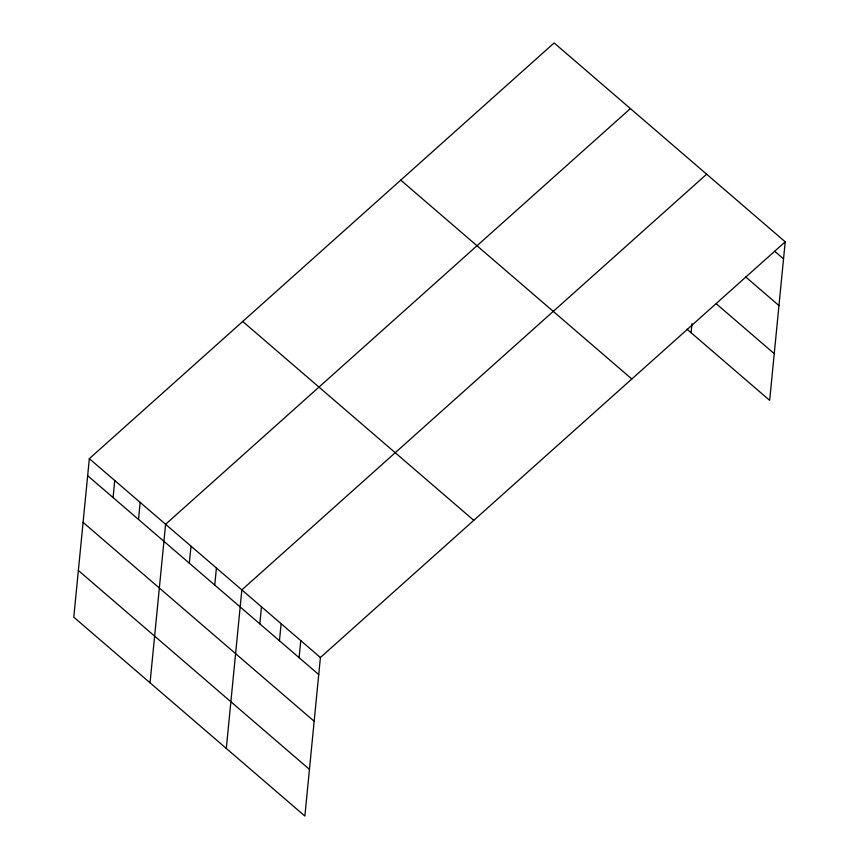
<?xml version="1.0" encoding="UTF-8"?>
<svg xmlns="http://www.w3.org/2000/svg" width="859" height="859" viewBox="0 0 859 859"><rect width="100%" height="100%" fill="white"/><g stroke="black" fill="none" stroke-linecap="round" stroke-linejoin="round"><path stroke-width="1.29" d="M89.336 458.652L73.788 617.181L304.87 816.05L320.407 657.511L785.212 241.819L554.13 42.95L89.336 458.652L320.407 657.511M113.077 497.576L114.752 480.525M138.503 519.448L140.167 502.397M150.046 682.808L165.594 524.28L630.388 108.578M189.334 563.203L191.009 546.152M214.75 585.076L216.425 568.024M226.304 748.436L241.841 589.897L706.646 174.205M259.815 623.859L261.49 606.808M279.454 640.76L281.129 623.709M299.093 657.661L300.768 640.61M691.098 332.734L691.989 323.66M785.212 241.819L769.664 400.348L687.028 329.233M774.7 251.257L783.537 258.87M745.569 276.823L778.963 305.557M716.299 303.796L774.249 353.661M400.745 180.132L631.827 379.002M242.721 321.47L473.792 520.339M87.661 475.703L318.743 674.573M83.087 522.39L314.158 721.259M78.362 570.494L309.444 769.363"/></g></svg>
